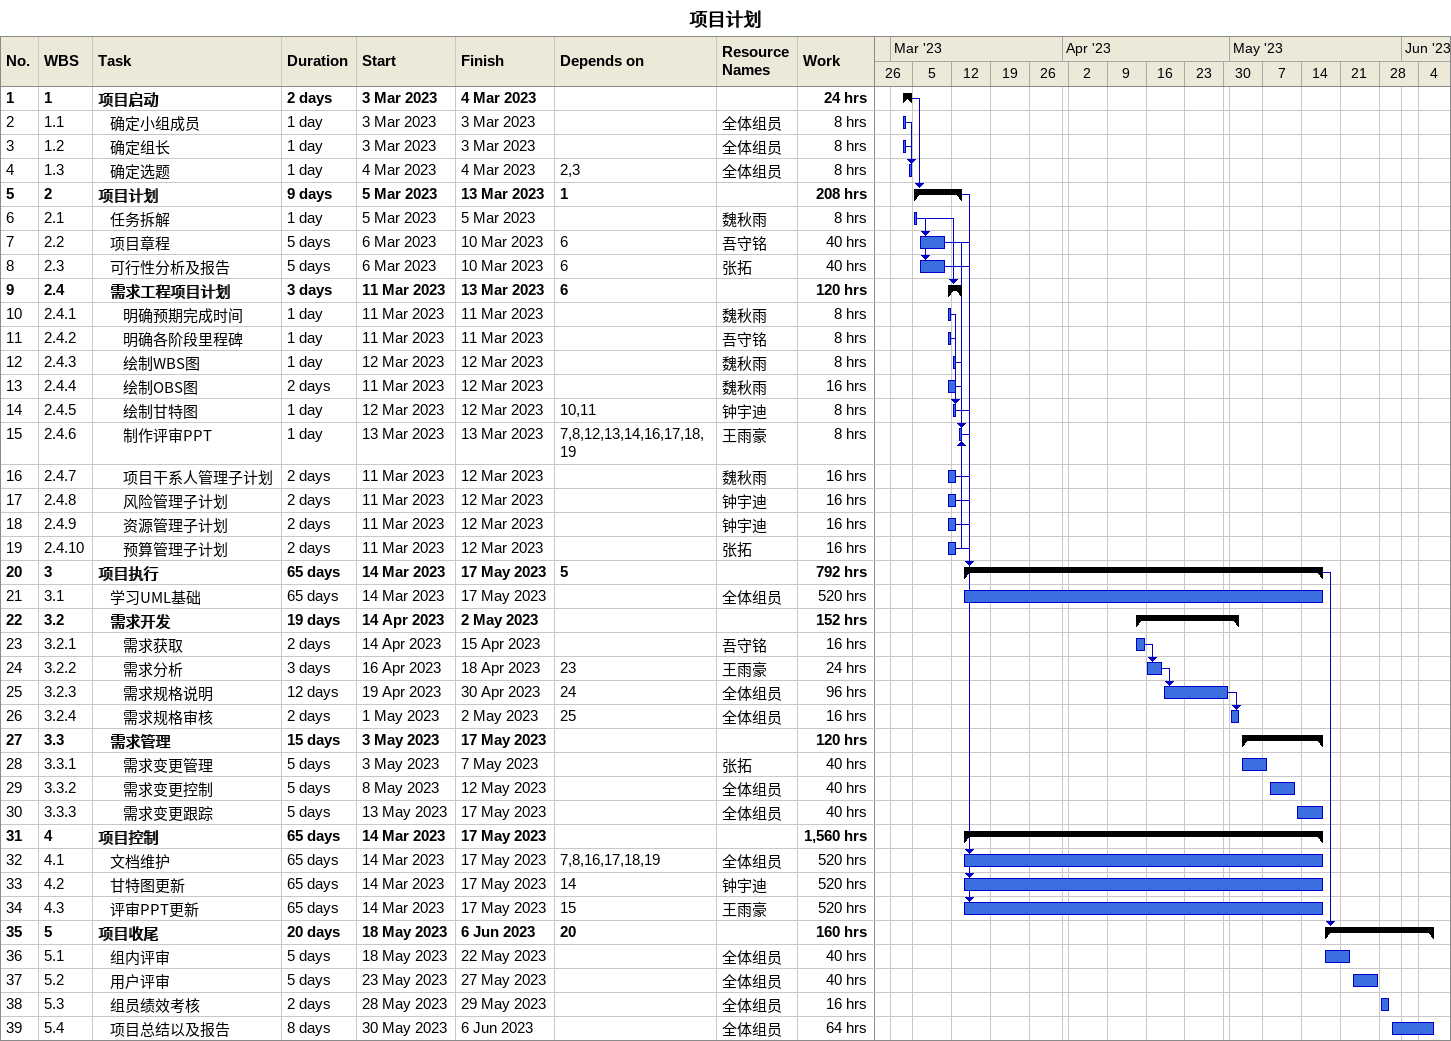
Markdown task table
项目计划

| ID | WBS | Task | Duration | Start | Finish | Predecessors | Resources | Work (h) |
|---|---|---|---|---|---|---|---|---|
| 1 | 1 | **项目启动** | 2d | 2023-03-03 | 2023-03-04 |  |  | 24 |
| 2 | 1.1 | 确定小组成员 | 1d | 2023-03-03 | 2023-03-03 |  | 全体组员 | 8 |
| 3 | 1.2 | 确定组长 | 1d | 2023-03-03 | 2023-03-03 |  | 全体组员 | 8 |
| 4 | 1.3 | 确定选题 | 1d | 2023-03-04 | 2023-03-04 | 2, 3 | 全体组员 | 8 |
| 5 | 2 | **项目计划** | 9d | 2023-03-05 | 2023-03-13 | 1 |  | 208 |
| 6 | 2.1 | 任务拆解 | 1d | 2023-03-05 | 2023-03-05 |  | 魏秋雨 | 8 |
| 7 | 2.2 | 项目章程 | 5d | 2023-03-06 | 2023-03-10 | 6 | 吾守铭 | 40 |
| 8 | 2.3 | 可行性分析及报告 | 5d | 2023-03-06 | 2023-03-10 | 6 | 张拓 | 40 |
| 9 | 2.4 | **需求工程项目计划** | 3d | 2023-03-11 | 2023-03-13 | 6 |  | 120 |
| 10 | 2.4.1 | 明确预期完成时间 | 1d | 2023-03-11 | 2023-03-11 |  | 魏秋雨 | 8 |
| 11 | 2.4.2 | 明确各阶段里程碑 | 1d | 2023-03-11 | 2023-03-11 |  | 吾守铭 | 8 |
| 12 | 2.4.3 | 绘制WBS图 | 1d | 2023-03-12 | 2023-03-12 |  | 魏秋雨 | 8 |
| 13 | 2.4.4 | 绘制OBS图 | 2d | 2023-03-11 | 2023-03-12 |  | 魏秋雨 | 16 |
| 14 | 2.4.5 | 绘制甘特图 | 1d | 2023-03-12 | 2023-03-12 | 10, 11 | 钟宇迪 | 8 |
| 15 | 2.4.6 | 制作评审PPT | 1d | 2023-03-13 | 2023-03-13 | 7, 8, 12, 13, 14, 16, 17, 18, 19 | 王雨豪 | 8 |
| 16 | 2.4.7 | 项目干系人管理子计划 | 2d | 2023-03-11 | 2023-03-12 |  | 魏秋雨 | 16 |
| 17 | 2.4.8 | 风险管理子计划 | 2d | 2023-03-11 | 2023-03-12 |  | 钟宇迪 | 16 |
| 18 | 2.4.9 | 资源管理子计划 | 2d | 2023-03-11 | 2023-03-12 |  | 钟宇迪 | 16 |
| 19 | 2.4.10 | 预算管理子计划 | 2d | 2023-03-11 | 2023-03-12 |  | 张拓 | 16 |
| 20 | 3 | **项目执行** | 65d | 2023-03-14 | 2023-05-17 | 5 |  | 792 |
| 21 | 3.1 | 学习UML基础 | 65d | 2023-03-14 | 2023-05-17 |  | 全体组员 | 520 |
| 22 | 3.2 | **需求开发** | 19d | 2023-04-14 | 2023-05-02 |  |  | 152 |
| 23 | 3.2.1 | 需求获取 | 2d | 2023-04-14 | 2023-04-15 |  | 吾守铭 | 16 |
| 24 | 3.2.2 | 需求分析 | 3d | 2023-04-16 | 2023-04-18 | 23 | 王雨豪 | 24 |
| 25 | 3.2.3 | 需求规格说明 | 12d | 2023-04-19 | 2023-04-30 | 24 | 全体组员 | 96 |
| 26 | 3.2.4 | 需求规格审核 | 2d | 2023-05-01 | 2023-05-02 | 25 | 全体组员 | 16 |
| 27 | 3.3 | **需求管理** | 15d | 2023-05-03 | 2023-05-17 |  |  | 120 |
| 28 | 3.3.1 | 需求变更管理 | 5d | 2023-05-03 | 2023-05-07 |  | 张拓 | 40 |
| 29 | 3.3.2 | 需求变更控制 | 5d | 2023-05-08 | 2023-05-12 |  | 全体组员 | 40 |
| 30 | 3.3.3 | 需求变更跟踪 | 5d | 2023-05-13 | 2023-05-17 |  | 全体组员 | 40 |
| 31 | 4 | **项目控制** | 65d | 2023-03-14 | 2023-05-17 |  |  | 1560 |
| 32 | 4.1 | 文档维护 | 65d | 2023-03-14 | 2023-05-17 | 7, 8, 16, 17, 18, 19 | 全体组员 | 520 |
| 33 | 4.2 | 甘特图更新 | 65d | 2023-03-14 | 2023-05-17 | 14 | 钟宇迪 | 520 |
| 34 | 4.3 | 评审PPT更新 | 65d | 2023-03-14 | 2023-05-17 | 15 | 王雨豪 | 520 |
| 35 | 5 | **项目收尾** | 20d | 2023-05-18 | 2023-06-06 | 20 |  | 160 |
| 36 | 5.1 | 组内评审 | 5d | 2023-05-18 | 2023-05-22 |  | 全体组员 | 40 |
| 37 | 5.2 | 用户评审 | 5d | 2023-05-23 | 2023-05-27 |  | 全体组员 | 40 |
| 38 | 5.3 | 组员绩效考核 | 2d | 2023-05-28 | 2023-05-29 |  | 全体组员 | 16 |
| 39 | 5.4 | 项目总结以及报告 | 8d | 2023-05-30 | 2023-06-06 |  | 全体组员 | 64 |
